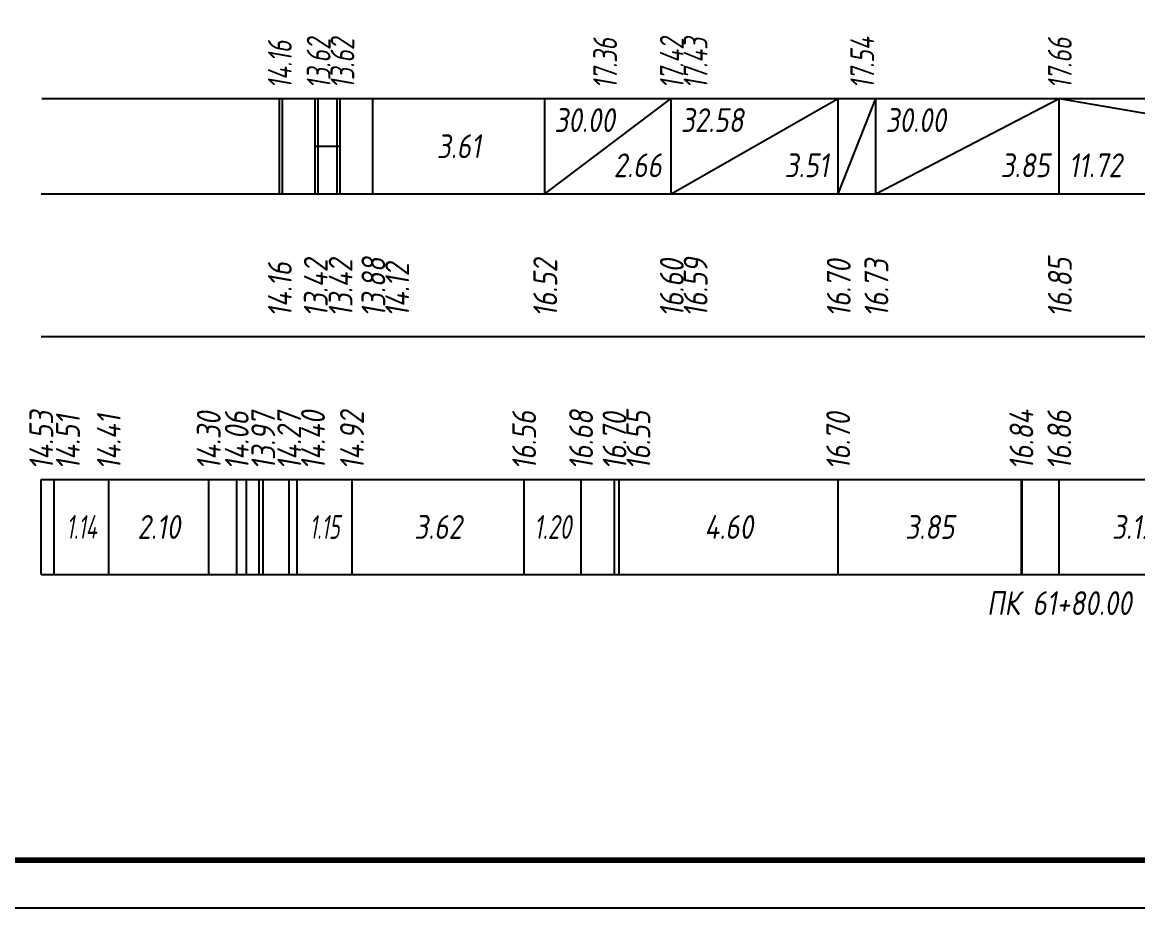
# Model space of a CAD drawing. Extents: x -717 to 1451, y -133302 to 233.
# Drawn here: x 78 to 195.1, y -97076.4 to -96983.4 of the extents above; entities that cross this region are included whole.
import ezdxf
from ezdxf.enums import TextEntityAlignment as Align

# ---------------------------------------------------------------- set-up
doc = ezdxf.new("R2010")
doc.units = 0
for name, color, linetype in [('Код_510', 7, 'Continuous'), ('Код_514', 1, 'Continuous'), ('Код_516', 1, 'Continuous'), ('Подписи поперечников', 7, 'Continuous'), ('Таблица', 7, 'Continuous')]:
    doc.layers.add(name, color=color, linetype=linetype)
doc.styles.add('М', font='romand.shx', dxfattribs={"width": 0.8, "oblique": 10, "height": 2.5})

msp = doc.modelspace()

# ---------------------------------------------------------------- linework, layer by layer
at = {"flags": 128}
msp.add_lwpolyline([(-30.054, -97076.421), (389.946, -97076.421), (389.946, -96779.421), (-30.054, -96779.421)], close=True, dxfattribs=at)
at = {"const_width": 0.6, "flags": 128}
msp.add_lwpolyline([(-10.054, -97071.421), (384.946, -97071.421), (384.946, -96784.421), (-10.054, -96784.421)], close=True, dxfattribs=at)
at = {"layer": 'Код_510'}
for p, q in [((79.946, -97041.421), (79.946, -97031.421)), ((81.31, -97041.421), (81.31, -97031.421)), ((87.035, -97041.421), (87.035, -97031.421)), ((97.532, -97041.421), (97.532, -97031.421)), ((100.471, -97041.421), (100.471, -97031.421)), ((101.49, -97041.421), (101.49, -97031.421)), ((102.815, -97041.421), (102.815, -97031.421)), ((103.259, -97041.421), (103.259, -97031.421)), ((105.982, -97041.421), (105.982, -97031.421)), ((106.808, -97041.421), (106.808, -97031.421)), ((112.576, -97041.421), (112.576, -97031.421)), ((130.658, -97041.421), (130.658, -97031.421)), ((136.634, -97041.421), (136.634, -97031.421)), ((140.146, -97041.421), (140.146, -97031.421)), ((140.646, -97041.421), (140.646, -97031.421)), ((163.64, -97041.421), (163.64, -97031.421)), ((182.877, -97041.421), (182.877, -97031.421)), ((182.961, -97041.421), (182.961, -97031.421)), ((186.855, -97041.421), (186.855, -97031.421))]:
    msp.add_line(p, q, dxfattribs=at)
at = {"layer": 'Код_516'}
for p, q in [((104.946, -97001.421), (104.946, -96991.421)), ((105.271, -97001.421), (105.271, -96991.421)), ((105.271, -97001.421), (105.271, -96991.421)), ((108.718, -97001.421), (108.718, -96991.421)), ((109.021, -97001.421), (109.021, -96991.421)), ((111.021, -97001.421), (111.021, -96991.421)), ((111.324, -97001.421), (111.324, -96991.421)), ((114.771, -97001.421), (114.771, -96991.421)), ((114.771, -97001.421), (114.771, -96991.421)), ((132.819, -97001.421), (132.819, -96991.421)), ((132.819, -97001.421), (146.105, -96991.421)), ((146.105, -97001.421), (146.105, -96991.421)), ((146.105, -97001.421), (146.105, -96991.421)), ((146.105, -97001.421), (163.64, -96991.421)), ((163.64, -97001.421), (163.64, -96991.421)), ((163.64, -97001.421), (167.596, -96991.421)), ((167.596, -97001.421), (167.596, -96991.421)), ((167.596, -97001.421), (186.855, -96991.421)), ((186.855, -97001.421), (186.855, -96991.421)), ((186.855, -96991.421), (245.431, -97001.421)), ((108.718, -96996.421), (109.021, -96996.421)), ((109.021, -96996.421), (111.021, -96996.421)), ((111.021, -96996.421), (111.324, -96996.421))]:
    msp.add_line(p, q, dxfattribs=at)
at = {"layer": 'Таблица'}
for p, q in [((80, -96991.421), (304.963, -96991.421)), ((79.946, -97001.421), (304.909, -97001.421)), ((79.946, -97016.421), (304.909, -97016.421)), ((79.946, -97031.421), (304.909, -97031.421)), ((79.946, -97041.421), (304.909, -97041.421))]:
    msp.add_line(p, q, dxfattribs=at)

# ---------------------------------------------------------------- texts
at = {"layer": 'Код_510', "style": 'М', "oblique": 10, "width": 0.8}
for s, p in [('14.53', (79.946, -97030.421)), ('13.97', (103.259, -97030.421)), ('14.27', (105.982, -97030.421)), ('14.40', (108.482, -97030.421)), ('14.92', (112.576, -97030.421)), ('16.68', (136.634, -97030.421)), ('16.55', (142.646, -97030.421)), ('16.84', (182.877, -97030.421)), ('14.51', (82.745, -97030.421)), ('14.41', (87.035, -97030.421)), ('14.30', (97.532, -97030.421)), ('14.06', (100.471, -97030.421)), ('16.56', (130.658, -97030.421)), ('16.70', (140.146, -97030.421)), ('16.70', (163.64, -97030.421)), ('16.86', (186.855, -97030.421))]:
    msp.add_text(s, height=2.5, rotation=90, dxfattribs=at).set_placement(p, align=Align.MIDDLE_LEFT)
at = {"layer": 'Код_510', "style": 'М', "oblique": 10}
for s, width, p in [('1.14', 0.6, (84.173, -97036.421)), ('2.10', 0.8, (92.283, -97036.421)), ('1.15', 0.6, (109.692, -97036.421)), ('3.62', 0.8, (121.617, -97036.421)), ('1.20', 0.7, (133.646, -97036.421)), ('4.60', 0.8, (152.143, -97036.421)), ('3.85', 0.8, (173.258, -97036.421)), ('3.12', 0.8, (194.66, -97036.421))]:
    msp.add_text(s, height=2.5, dxfattribs=dict(at, width=width)).set_placement(p, align=Align.MIDDLE_CENTER)
at = {"layer": 'Код_514', "style": 'М', "oblique": 10, "width": 0.7}
for s, p in [('14.16', (105, -96990.382)), ('13.62', (109.075, -96990.382)), ('13.62', (111.575, -96990.382)), ('17.36', (139.16, -96990.382)), ('17.42', (146.16, -96990.382)), ('17.43', (148.66, -96990.382)), ('17.54', (166.16, -96990.382)), ('17.66', (186.91, -96990.382))]:
    msp.add_text(s, height=2.5, rotation=90, dxfattribs=at).set_placement(p, align=Align.MIDDLE_LEFT)
at = {"layer": 'Код_516', "style": 'М', "oblique": 10, "width": 0.8}
for s, p in [('30.00', (133.819, -96992.421)), ('32.58', (147.105, -96992.421)), ('30.00', (168.596, -96992.421))]:
    msp.add_text(s, height=2.5, dxfattribs=at).set_placement(p, align=Align.TOP_LEFT)
msp.add_text('3.61', height=2.5, dxfattribs=at).set_placement((123.795, -96996.421), align=Align.MIDDLE_CENTER)
for s, p in [('2.66', (145.105, -97000.421)), ('3.51', (162.64, -97000.421)), ('3.85', (185.855, -97000.421))]:
    msp.add_text(s, height=2.5, dxfattribs=at).set_placement(p, align=Align.BOTTOM_RIGHT)
msp.add_text('11.72', height=2.5, dxfattribs=at).set_placement((187.855, -97000.421), align=Align.BOTTOM_LEFT)
for s, p in [('14.16', (105, -97014.371)), ('13.42', (108.773, -97014.371)), ('13.42', (111.378, -97014.371)), ('13.88', (114.825, -97014.371)), ('14.12', (117.325, -97014.371)), ('16.52', (132.873, -97014.371)), ('16.60', (146.16, -97014.371)), ('16.59', (148.66, -97014.371)), ('16.70', (163.694, -97014.371)), ('16.73', (167.65, -97014.371)), ('16.85', (186.91, -97014.371))]:
    msp.add_text(s, height=2.5, rotation=90, dxfattribs=at).set_placement(p, align=Align.MIDDLE_LEFT)
at = {"layer": 'Подписи поперечников', "style": 'М', "oblique": 10, "width": 0.8}
msp.add_text('ПК 61+80.00', height=2.5, dxfattribs=at).set_placement((186.855, -97046.421), align=Align.BOTTOM_CENTER)

doc.saveas('drawing.dxf')
